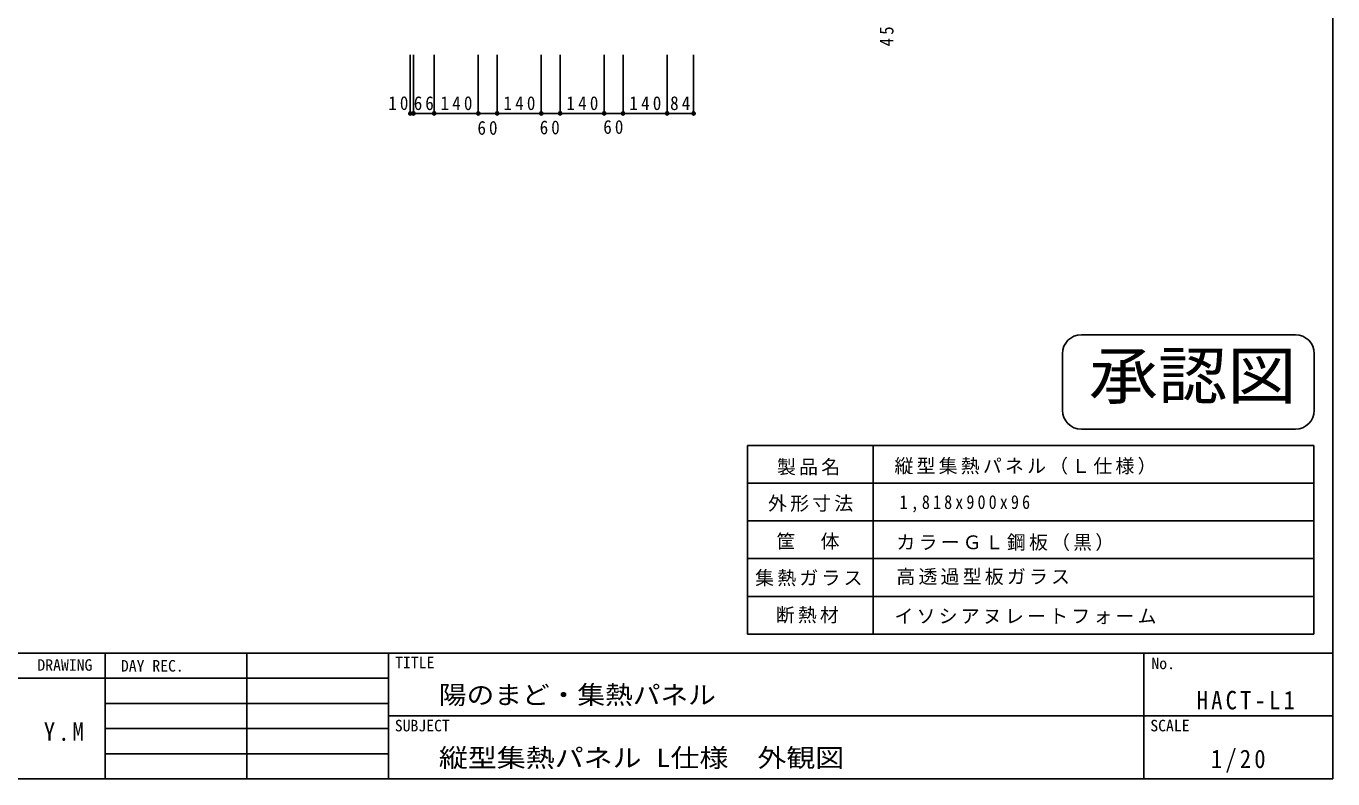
# Model space of a CAD drawing. Units: millimetres at full size, sheet at 1:20. Extents: x -3527 to 4553, y -2654 to 2966.
# Drawn here: x 402 to 4553, y -2654 to -262 of the extents above; entities that cross this region are included whole.
import ezdxf
from ezdxf.enums import TextEntityAlignment as Align

# ---------------------------------------------------------------- set-up
doc = ezdxf.new("R2010")
doc.units = ezdxf.units.MM
doc.header["$LTSCALE"] = 20
doc.header["$PDMODE"] = 32
doc.header["$PDSIZE"] = 10
doc.layers.add('0-0', color=4, linetype='Continuous')
doc.layers.add('F-0', color=7, linetype='Continuous')
doc.styles.add('ＭＳ ゴシック', font='')
doc.styles.get('ＭＳ ゴシック').set_extended_font_data('MS Gothic')

msp = doc.modelspace()

# ---------------------------------------------------------------- linework, layer by layer
at = {"layer": '0-0'}
for p, q in [((1622.06, -539.27), (1622.06, -353.34)), ((1632.06, -539.27), (1632.06, -353.34)), ((1698.06, -539.27), (1698.06, -353.34)), ((1838.06, -539.27), (1838.06, -353.34)), ((1898.06, -539.27), (1898.06, -353.34)), ((2038.06, -539.27), (2038.06, -353.34)), ((2098.06, -539.27), (2098.06, -353.34)), ((2238.06, -539.27), (2238.06, -353.34)), ((2298.06, -539.27), (2298.06, -353.34)), ((2438.06, -539.27), (2438.06, -353.34)), ((2438.06, -539.27), (2438.06, -353.34)), ((2522.06, -539.27), (2522.06, -353.34)), ((1632.06, -539.27), (1622.06, -539.27)), ((1698.06, -539.27), (1632.06, -539.27)), ((1838.06, -539.27), (1698.06, -539.27)), ((1898.06, -539.27), (1838.06, -539.27)), ((2038.06, -539.27), (1898.06, -539.27)), ((2098.06, -539.27), (2038.06, -539.27)), ((2238.06, -539.27), (2098.06, -539.27)), ((2298.06, -539.27), (2238.06, -539.27)), ((2438.06, -539.27), (2298.06, -539.27)), ((2438.06, -539.27), (2522.06, -539.27))]:
    msp.add_line(p, q, dxfattribs=at)
at = {"layer": '0-0', "color": 5}
for p in [(1622.06, -539.27), (1632.06, -539.27), (1698.06, -539.27), (1838.06, -539.27), (1898.06, -539.27), (2038.06, -539.27), (2098.06, -539.27), (2238.06, -539.27), (2298.06, -539.27), (2438.06, -539.27), (2522.06, -539.27)]:
    msp.add_point(p, dxfattribs=at)
at = {"layer": 'F-0', "color": 5}
for p, q in [((4552.82, 2965.87), (4552.82, -2654.13)), ((-3527.18, -2254.13), (4552.82, -2254.13)), ((4552.82, -2654.13), (-3527.18, -2654.13))]:
    msp.add_line(p, q, dxfattribs=at)
at = {"layer": 'F-0', "color": 6}
for p, q in [((4433.81, -1242.77), (3753.81, -1242.77)), ((3693.81, -1482.77), (3693.81, -1302.77)), ((4493.81, -1302.77), (4493.81, -1482.77)), ((4433.81, -1542.77), (3753.81, -1542.77))]:
    msp.add_line(p, q, dxfattribs=at)
at = {"layer": 'F-0'}
for p, q in [((2692.82, -1594.13), (2692.82, -2194.13)), ((2692.82, -1594.13), (4492.82, -1594.13)), ((3092.82, -1594.13), (3092.82, -2194.13)), ((4492.82, -1594.13), (4492.82, -2194.13)), ((2692.82, -1714.13), (4492.82, -1714.13)), ((2692.82, -1834.13), (4492.82, -1834.13)), ((2692.82, -1954.13), (4492.82, -1954.13)), ((2692.82, -2074.13), (4492.82, -2074.13)), ((2692.82, -2194.13), (4492.82, -2194.13)), ((652.82, -2254.13), (652.82, -2654.13)), ((1102.82, -2254.13), (1102.82, -2654.13))]:
    msp.add_line(p, q, dxfattribs=at)
at = {"layer": 'F-0', "color": 2}
for p, q in [((652.82, -2654.13), (652.82, -2254.13)), ((1552.82, -2254.13), (1552.82, -2654.13)), ((3952.82, -2254.13), (3952.82, -2654.13)), ((-207.18, -2334.13), (652.82, -2334.13)), ((652.82, -2334.13), (1552.82, -2334.13)), ((652.82, -2414.13), (1552.82, -2414.13)), ((1552.82, -2454.13), (4552.82, -2454.13)), ((652.82, -2494.13), (1552.82, -2494.13)), ((652.82, -2574.13), (1552.82, -2574.13))]:
    msp.add_line(p, q, dxfattribs=at)
at = {"layer": 'F-0', "color": 6}
for centre, start, end in [((3753.81, -1302.77), 90, 180), ((4433.81, -1302.77), 0, 90), ((3753.81, -1482.77), 180, 270), ((4433.81, -1482.77), 270, 0)]:
    msp.add_arc(centre, 60, start, end, dxfattribs=at)

# ---------------------------------------------------------------- texts
at = {"layer": '0-0', "color": 7, "insert": (3157.64, -326.07), "char_height": 43.99, "attachment_point": 7, "rotation": 90, "style": 'ＭＳ ゴシック'}
msp.add_mtext('\\T1.36;\\W0.9;45', dxfattribs=at)
at = {"layer": '0-0', "color": 7, "char_height": 43.99, "attachment_point": 7, "style": 'ＭＳ ゴシック'}
for s, insert in [('\\T1.36;\\W0.9;10', (1552.29, -529.09)), ('\\T1.36;\\W0.9;66', (1633.06, -529.27)), ('\\T1.38;\\W0.9;140', (1718.06, -529.27)), ('\\T1.38;\\W0.9;140', (1918.06, -529.27)), ('\\T1.38;\\W0.9;140', (2118.06, -529.27)), ('\\T1.38;\\W0.9;140', (2318.06, -529.27)), ('\\T1.36;\\W0.9;84', (2447.56, -529.27)), ('\\T1.36;\\W0.9;60', (1835.44, -607.74)), ('\\T1.36;\\W0.9;60', (2033.16, -606.3)), ('\\T1.36;\\W0.9;60', (2235.22, -604.86))]:
    msp.add_mtext(s, dxfattribs=dict(at, insert=insert))
at = {"layer": 'F-0', "color": 6, "style": 'ＭＳ ゴシック', "width": 1.1}
msp.add_text('承認図', height=146.6, dxfattribs=at).set_placement((3777.33, -1489.89), align=Align.BOTTOM_LEFT)
at = {"layer": 'F-0', "color": 4, "style": 'ＭＳ ゴシック'}
for s, p in [('DRAWING', (437.44, -2321.48)), ('DAY REC.', (702.82, -2324.13)), ('TITLE', (1573.86, -2313.71)), ('No.', (3976.36, -2316.45)), ('SUBJECT', (1572.82, -2514.13)), ('SCALE', (3972.82, -2514.13))]:
    msp.add_text(s, height=36.66, dxfattribs=at).set_placement(p, align=Align.BOTTOM_LEFT)
at = {"layer": 'F-0', "style": 'ＭＳ ゴシック'}
for s, width, p in [('陽のまど・集熱パネル', 1.1, (1712.82, -2434.13)), ('縦型集熱パネル L仕様\u3000外観図', 1.15, (1712.82, -2634.13))]:
    msp.add_text(s, height=58.65, dxfattribs=dict(at, width=width)).set_placement(p, align=Align.BOTTOM_LEFT)
at = {"layer": 'F-0', "attachment_point": 7, "style": 'ＭＳ ゴシック'}
for s, insert, char_height in [('\\T1.17;製品名', (2787, -1689.38), 43.99), ('\\T1.17;縦型集熱パネル（Ｌ仕様）', (3160.2, -1687.34), 43.99), ('\\T1.17;外形寸法', (2758.44, -1805.62), 43.99), ('\\T1.39;\\W0.85;1,818x900x96', (3176.52, -1807.66), 43.99), ('\\T1.17;筐\u3000体', (2784.96, -1925.95), 43.99), ('\\T1.17;カラーＧＬ鋼板（黒）', (3166.32, -1930.03), 43.99), ('\\T1.17;集熱ガラス', (2717.66, -2042.19), 43.99), ('\\T1.17;高透過型板ガラス', (3166.32, -2038.11), 43.99), ('\\T1.17;断熱材', (2782.92, -2160.47), 43.99), ('\\T1.17;イソシアヌレートフォーム', (3160.2, -2162.51), 43.99), ('\\T1.28;\\W0.9;HACT-L1', (4120.32, -2434.13), 58.65), ('\\T1.27;\\W0.9;Y.M', (457.82, -2534.13), 58.65), ('\\T1.28;\\W0.9;1/20', (4165.32, -2634.13), 58.65)]:
    msp.add_mtext(s, dxfattribs=dict(at, insert=insert, char_height=char_height))

doc.saveas('drawing.dxf')
